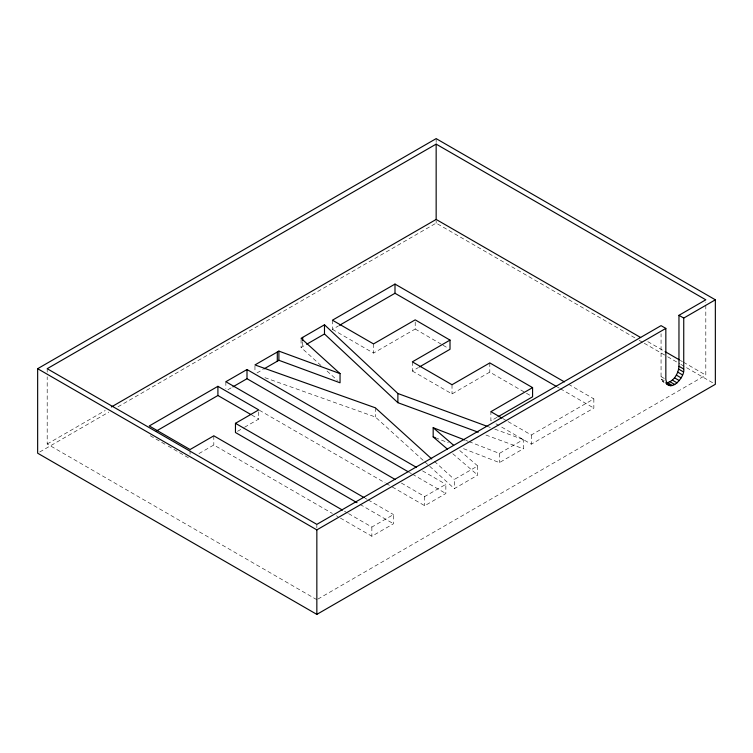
<?xml version="1.0" encoding="UTF-8"?>
<svg xmlns="http://www.w3.org/2000/svg" width="753" height="753" viewBox="0 0 753 753"><rect width="100%" height="100%" fill="white"/><g stroke="black" fill="none" stroke-linecap="round" stroke-linejoin="round"><path stroke-width="0.56" stroke-dasharray="3.77 2.82" d="M316.844 599.689L47.194 444.006L47.194 376.801M663.685 382.411L661.369 379.117L661.059 376.613L661.068 333.758M317.86 599.096L705.806 375.126L705.806 302.122M47.194 444.006L105.232 410.498M39.683 452.016L108.808 412.107M117.957 406.827L436.156 223.114L635.146 338.003M227.877 389.753L231.905 387.428M256.989 372.942L263.079 369.422M320.994 365.534L301.078 347.491L305.643 344.855M332.44 320.194L332.44 329.381L338.492 325.889M198.971 453.57L213.814 444.995L332.346 513.433M237.477 431.337L243.548 427.836M244.565 427.243L258.731 419.073L258.731 409.886M332.44 329.381L373.516 353.101L415.204 329.033L415.204 319.856M412.352 361.845L412.352 371.022L418.461 367.502M412.352 371.022L452.016 393.923L489.808 372.104L525.443 392.69M496.989 417.341L490.89 420.861L490.89 411.684M348.554 513.602L371.86 527.053L393.499 514.563L393.499 523.749L371.86 536.24L336.403 515.767M401.387 483.059L424.72 496.538L445.851 484.33L445.851 493.516L424.72 505.715L391.24 486.391M477.713 465.938L477.713 475.124L454.332 488.622L454.332 479.435L477.713 465.938L457.222 448.355M469.006 441.616L499.399 453.419L523.335 439.601L523.335 448.779L499.399 462.606L461.401 447.847M508.059 421.595L531.289 435.008L593.853 398.892L593.853 408.07L531.289 444.185L499.983 426.113M264.896 377.658L375.342 416.993L423.948 461.071M488.123 426.659L490.325 427.469M494.721 429.088L523.335 439.601M485.92 435.036L523.335 448.779M465.749 440.345L467.914 441.192M435.347 437.728L448.374 442.792M647.806 341.636L664.09 351.039M680.364 360.433L682.397 361.609M683.423 362.202L705.806 375.126M639.203 340.347L643.269 342.69M644.286 343.274L666.621 356.169M667.629 356.762L679.818 363.793M680.834 364.377L713.317 383.136M661.059 376.613L665.84 379.371M661.369 379.117L664.231 380.764M662.264 381.093L664.174 382.195M568.487 384.246L593.853 398.892M557.324 386.986L559.357 388.153M560.364 388.746L593.853 408.07M526.46 393.273L530.536 395.626M503.013 418.677L507.051 421.012M495.945 423.779L498.975 425.53M422.518 470.86L445.851 484.33M409.331 472.432L411.364 473.599M412.371 474.183L445.851 493.516M259.343 410.244L385.15 482.871M386.167 483.464L390.223 485.807M251.756 415.044L258.731 419.073M365.13 498.185L367.153 499.352M368.17 499.936L393.499 514.563M360.066 504.444L393.499 523.749M344.507 511.259L347.538 513.019M150.242 435.723L167.166 445.494M168.164 446.068L184.09 455.264M185.087 455.838L190.067 458.709M415.204 329.033L442.049 344.658M443.046 345.241L448.016 348.131M452.769 453.711L477.713 475.124M434.368 461.335L454.332 479.435M327.056 371.022L337.448 380.444M424.824 461.862L454.332 488.622M531.289 435.008L531.289 444.185M499.399 453.419L499.399 462.606M489.808 362.918L489.808 372.104M452.016 384.736L452.016 393.923M436.156 138.618L436.156 143.315M436.156 220.77L436.156 223.114M424.72 496.538L424.72 505.715M375.342 407.806L375.342 416.993M373.516 343.914L373.516 353.101M371.86 527.053L371.86 536.24M316.844 524.37L316.844 527.853M302.668 341.975L302.668 346.568M301.078 339.452L301.078 347.491M254.956 366.08L254.956 371.822M225.862 381.724L225.862 388.614M213.814 435.818L213.814 444.995M190.067 450.68L190.067 454.125M47.194 368.697L47.194 372.17"/><path stroke-width="1.13" d="M37.65 368.697L37.65 453.193L316.844 614.382L715.35 384.303L715.35 299.807L436.156 138.618L37.65 368.697L316.844 529.886L665.84 328.402L661.068 325.644L316.844 524.37L47.194 368.697L436.156 144.124L705.806 299.807L678.971 315.309L678.961 366.278C678.5 373.629 673.493 382.308 665.539 382.976M316.844 614.382L316.844 529.886M640.681 337.523L436.156 219.443L436.156 144.124M665.84 328.402L665.84 379.371C668.297 395.127 685.324 377.582 683.733 369.036L683.743 318.067L715.35 299.807M111.34 406.968L436.156 219.443M357.026 502.693L235.463 432.504L235.463 423.318L258.731 409.886L217.909 386.317L149.245 425.963L190.067 449.532L213.814 435.818L342.474 510.092M416.428 467.349L247.003 369.525L225.862 381.724L395.297 479.548M264.096 368.838L278.892 360.292L340.045 382.797L340.045 373.61L278.892 351.105L254.956 364.932L375.342 407.806L431.77 458.972M487.022 426.254L397.876 393.499L324.487 324.788L301.078 338.304L340.045 373.61M564.43 381.903L394.996 284.079L332.44 320.194L373.516 343.914L415.204 319.856L450.012 340.102L450.012 349.288L419.477 366.918M156.313 431.064L217.909 395.504L250.768 414.47M232.912 386.844L247.003 378.712L408.314 471.839M306.631 344.281L324.487 333.974L324.487 324.788M339.499 325.305L394.996 293.265L556.307 386.402M450.012 340.102L412.352 361.845L452.016 384.736L489.808 362.918L532.578 387.616L532.578 396.803L498.006 416.757M532.578 387.616L490.89 411.684L502.006 418.094M324.487 333.974L397.876 402.686L478.221 432.203M447.423 449.127L433.173 436.891L433.173 427.704L464.657 439.931M433.173 436.891L435.347 437.728M678.971 315.309L683.743 318.067M665.106 351.623L679.347 359.849M678.961 366.278L683.733 369.036M678.651 369.13L683.432 371.888M677.756 372.142L682.538 374.9M676.335 375.098L681.117 377.855M674.481 377.818L679.262 380.566M672.325 380.096L677.098 382.853M670.01 381.78L674.782 384.538M667.695 382.769L672.467 385.527M666.49 383.531L670.311 385.734M666.546 384.058L668.457 385.169M235.463 423.318L364.113 497.601M433.173 427.704L453.664 445.296M397.876 393.499L397.876 402.686M394.996 284.079L394.996 293.265M302.668 337.382L302.668 340.827M278.892 351.105L278.892 360.292M277.302 352.028L277.302 361.214M247.003 369.525L247.003 378.712M217.909 386.317L217.909 395.504"/></g></svg>
